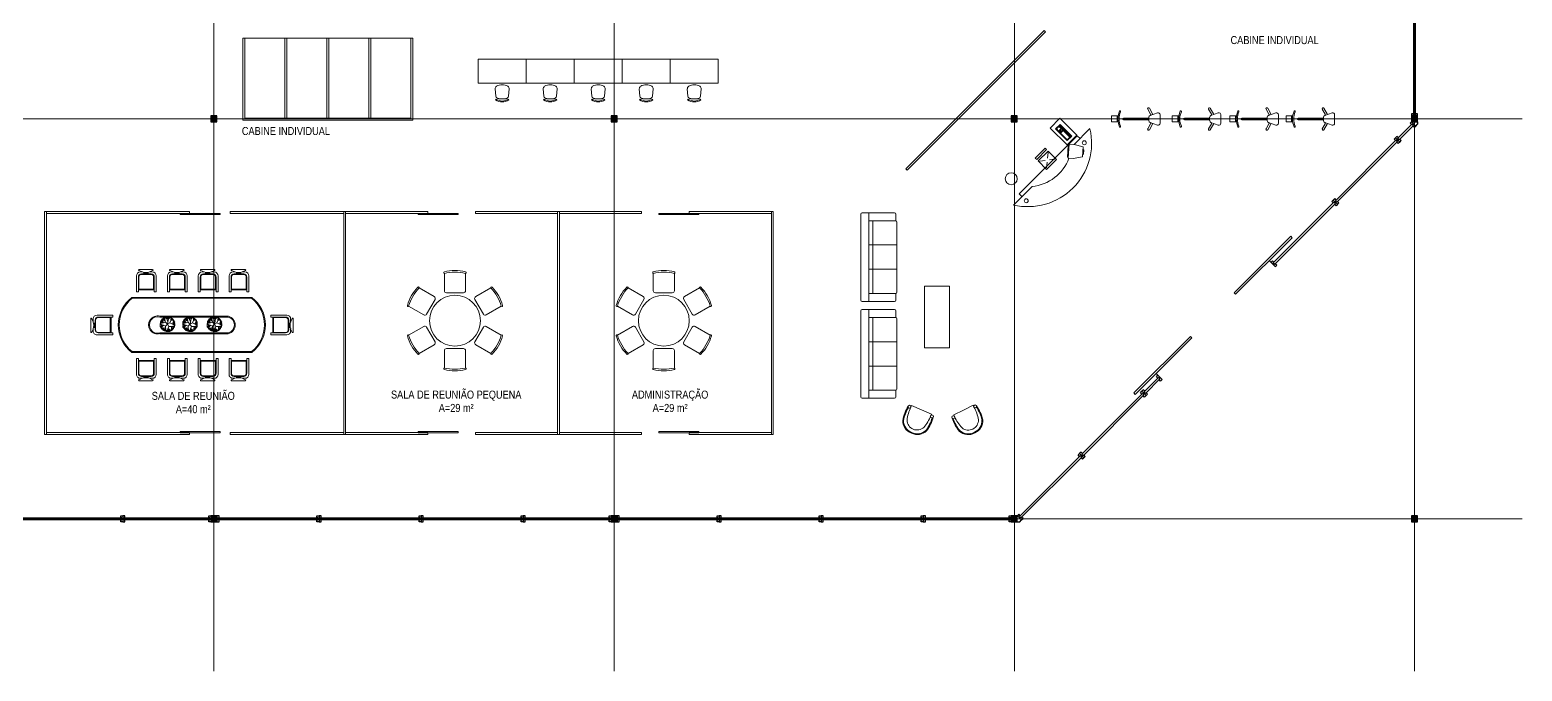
# Model space of a CAD drawing. Header units: metres. Extents: x -71 to 881, y -503 to 661.
# Drawn here: x -39.49 to -2.2, y 151.31 to 167.35 of the extents above; entities that cross this region are included whole.
import ezdxf

# ---------------------------------------------------------------- set-up
doc = ezdxf.new("R2010")
doc.units = ezdxf.units.M
for name, color, linetype, lineweight in [('02. Paredes', 6, 'Continuous', 30), ('03. Esquadria janelas', 2, 'Continuous', 15), ('05. Textos', 5, 'Continuous', 0), ('07. Mobiliário', 51, 'Continuous', 5), ('12. Eixos', 4, 'Continuous', 15), ('Parede', 6, 'Continuous', 30)]:
    doc.layers.add(name, color=color, linetype=linetype, lineweight=lineweight)
doc.styles.add('ESC 1.100', font='ARIALN.TTF', dxfattribs={"height": 0.2})

# ---------------------------------------------------------------- blocks, each defined once
blk = doc.blocks.new('pilar')
h = blk.add_hatch(color=6)
h.dxf.hatch_style = 1
h.paths.add_polyline_path([(581.948, 175.423), (582.098, 175.423), (582.098, 175.573), (581.948, 175.573)])
at = {"layer": 'Parede'}
blk.add_lwpolyline([(581.948, 175.423), (582.098, 175.423), (582.098, 175.573), (581.948, 175.573)], close=True, dxfattribs=at)
blk = doc.blocks.new('A$C4C123E81')
for p, q in [((1145, 4931), (1145, 4531)), ((1195, 4901), (1195, 4581)), ((1211, 4909), (1211, 4599)), ((1235, 5090), (1579, 5090)), ((1237, 5066), (1315, 5031)), ((1315, 5031), (1245, 5031)), ((1522, 4969), (1271, 4969)), ((1515, 4981), (1275, 4981)), ((1349, 5023), (1349, 4997)), ((1349, 4997), (1460, 4997)), ((1460, 4997), (1460, 5023)), ((1545, 5031), (1495, 5031)), ((1577, 5066), (1497, 5031)), ((1582, 4599), (1582, 4909)), ((1595, 4581), (1595, 4901)), ((1645, 4534), (1645, 4931)), ((1145, 4531), (1195, 4531)), ((1195, 4581), (1195, 4531)), ((1195, 4581), (1595, 4581)), ((1211, 4599), (1582, 4599)), ((1595, 4581), (1595, 4534)), ((1595, 4534), (1645, 4534)), ((1, 3889), (1, 3546)), ((24, 3887), (60, 3809)), ((60, 3809), (60, 3880)), ((67, 3776), (94, 3776)), ((94, 3776), (94, 3664)), ((110, 3610), (110, 3850)), ((121, 3602), (121, 3853)), ((160, 3980), (560, 3980)), ((181, 3913), (492, 3913)), ((190, 3930), (510, 3930)), ((492, 3913), (492, 3542)), ((510, 3930), (560, 3930)), ((510, 3930), (510, 3530)), ((560, 3980), (560, 3930)), ((700, 4057), (700, 1034)), ((724, 4049), (724, 1042)), ((2065, 4049), (2065, 1042)), ((2089, 4057), (2089, 1034)), ((2239, 3980), (2239, 3930)), ((2639, 3980), (2239, 3980)), ((2289, 3930), (2239, 3930)), ((2289, 3930), (2289, 3530)), ((2609, 3930), (2289, 3930)), ((2307, 3913), (2307, 3542)), ((2617, 3913), (2307, 3913)), ((2677, 3602), (2677, 3853)), ((2689, 3610), (2689, 3850)), ((2705, 3776), (2705, 3664)), ((2731, 3776), (2705, 3776)), ((2774, 3887), (2739, 3809)), ((2739, 3809), (2739, 3880)), ((2798, 3889), (2798, 3546)), ((24, 3548), (60, 3628)), ((60, 3580), (60, 3629)), ((94, 3664), (67, 3664)), ((557, 3480), (160, 3480)), ((492, 3542), (181, 3542)), ((510, 3530), (190, 3530)), ((510, 3530), (557, 3530)), ((557, 3530), (557, 3480)), ((1175, 1736), (1175, 3462)), ((1195, 1736), (1195, 3462)), ((1595, 1736), (1595, 3462)), ((1615, 1736), (1615, 3462)), ((2289, 3530), (2242, 3530)), ((2242, 3530), (2242, 3480)), ((2242, 3480), (2639, 3480)), ((2289, 3530), (2609, 3530)), ((2307, 3542), (2617, 3542)), ((2705, 3664), (2731, 3664)), ((2739, 3580), (2739, 3629)), ((2774, 3548), (2739, 3628)), ((1, 3114), (1, 2771)), ((24, 3113), (60, 3035)), ((60, 3035), (60, 3105)), ((110, 2835), (110, 3075)), ((121, 2828), (121, 3079)), ((160, 3205), (560, 3205)), ((181, 3139), (492, 3139)), ((190, 3155), (510, 3155)), ((492, 3139), (492, 2768)), ((510, 3155), (560, 3155)), ((510, 3155), (510, 2755)), ((560, 3205), (560, 3155)), ((1257, 3139), (1183, 3143)), ((1183, 3115), (1257, 3139)), ((1257, 3139), (1183, 3128)), ((1255, 3103), (1183, 3115)), ((1184, 3102), (1253, 3103)), ((1244, 3098), (1184, 3087)), ((1242, 3142), (1186, 3151)), ((1186, 3080), (1244, 3098)), ((1189, 3064), (1244, 3098)), ((1192, 3174), (1242, 3142)), ((1242, 3142), (1192, 3169)), ((1194, 3049), (1244, 3098)), ((1197, 3191), (1242, 3142)), ((1200, 3035), (1244, 3098)), ((1327, 3067), (1200, 3035)), ((1297, 3059), (1205, 3027)), ((1242, 3142), (1207, 3207)), ((1207, 3207), (1281, 3200)), ((1281, 3200), (1210, 3215)), ((1212, 3014), (1297, 3059)), ((1281, 3200), (1221, 3228)), ((1221, 3001), (1297, 3059)), ((1281, 3200), (1230, 3239)), ((1230, 2987), (1297, 3059)), ((1233, 3244), (1281, 3200)), ((1242, 3256), (1281, 3200)), ((1242, 3142), (1375, 3115)), ((1297, 3059), (1242, 2975)), ((1244, 3098), (1316, 3127)), ((1297, 3059), (1253, 2967)), ((1256, 3266), (1281, 3200)), ((1297, 3059), (1259, 2961)), ((1259, 2961), (1339, 3017)), ((1339, 3017), (1268, 2956)), ((1271, 3276), (1372, 3237)), ((1282, 3200), (1271, 3276)), ((1281, 3200), (1339, 3175)), ((1339, 3017), (1281, 2949)), ((1372, 3237), (1289, 3285)), ((1339, 3017), (1289, 2943)), ((1339, 3017), (1307, 2934)), ((1372, 3237), (1308, 3296)), ((1315, 2930), (1339, 3017)), ((1375, 3115), (1327, 3067)), ((1327, 3067), (1363, 2923)), ((1328, 2929), (1339, 3017)), ((1372, 3237), (1330, 3302)), ((1339, 3175), (1407, 3304)), ((1375, 3115), (1339, 3175)), ((1345, 2926), (1339, 3017)), ((1347, 3303), (1372, 3237)), ((1363, 2923), (1423, 3067)), ((1366, 3307), (1372, 3237)), ((1386, 3307), (1372, 3237)), ((1372, 3237), (1401, 3303)), ((1402, 3017), (1372, 2922)), ((1375, 3115), (1435, 3151)), ((1423, 3067), (1375, 3115)), ((1402, 3017), (1392, 2922)), ((1472, 2945), (1402, 3017)), ((1459, 2934), (1402, 3017)), ((1448, 2927), (1402, 3017)), ((1431, 2922), (1402, 3017)), ((1402, 3017), (1410, 2922)), ((1402, 3017), (1475, 2951)), ((1407, 3304), (1437, 3224)), ((1422, 3302), (1431, 3240)), ((1471, 3067), (1423, 3067)), ((1435, 3302), (1431, 3240)), ((1448, 3294), (1431, 3240)), ((1431, 3240), (1457, 3288)), ((1465, 3285), (1431, 3240)), ((1431, 3240), (1476, 3275)), ((1474, 3268), (1431, 3240)), ((1437, 3224), (1435, 3151)), ((1435, 3151), (1567, 3091)), ((1540, 3213), (1437, 3217)), ((1475, 2951), (1465, 3067)), ((1467, 3216), (1479, 3274)), ((1485, 3272), (1467, 3216)), ((1467, 3216), (1474, 3268)), ((1498, 3263), (1467, 3216)), ((1509, 3254), (1467, 3216)), ((1517, 3245), (1467, 3216)), ((1467, 3216), (1523, 3238)), ((1467, 3216), (1534, 3221)), ((1467, 3035), (1481, 2955)), ((1467, 3035), (1497, 2964)), ((1504, 2970), (1467, 3035)), ((1513, 2978), (1467, 3035)), ((1467, 3035), (1533, 3005)), ((1530, 2999), (1467, 3035)), ((1522, 2988), (1467, 3035)), ((1567, 3091), (1471, 3067)), ((1483, 3128), (1540, 3213)), ((1551, 3202), (1483, 3128)), ((1561, 3183), (1483, 3128)), ((1567, 3167), (1483, 3128)), ((1567, 3143), (1483, 3128)), ((1567, 3108), (1483, 3128)), ((1567, 3126), (1483, 3128)), ((1486, 3070), (1559, 3072)), ((1533, 3005), (1486, 3070)), ((1486, 3070), (1534, 3012)), ((1486, 3070), (1542, 3027)), ((1486, 3070), (1552, 3056)), ((1486, 3070), (1549, 3042)), ((2239, 3205), (2239, 3155)), ((2639, 3205), (2239, 3205)), ((2289, 3155), (2239, 3155)), ((2289, 3155), (2289, 2755)), ((2609, 3155), (2289, 3155)), ((2307, 3139), (2307, 2768)), ((2617, 3139), (2307, 3139)), ((2677, 2828), (2677, 3079)), ((2689, 2835), (2689, 3075)), ((2774, 3113), (2739, 3035)), ((2739, 3035), (2739, 3105)), ((2798, 3114), (2798, 2771)), ((24, 2773), (60, 2853)), ((60, 2805), (60, 2855)), ((67, 3001), (94, 3001)), ((94, 2890), (67, 2890)), ((94, 3001), (94, 2890)), ((557, 2705), (160, 2705)), ((492, 2768), (181, 2768)), ((510, 2755), (190, 2755)), ((510, 2755), (557, 2755)), ((557, 2755), (557, 2705)), ((1242, 2639), (1281, 2583)), ((1256, 2649), (1281, 2583)), ((1271, 2659), (1372, 2619)), ((1282, 2582), (1271, 2659)), ((1372, 2619), (1289, 2668)), ((1372, 2619), (1308, 2678)), ((1372, 2619), (1330, 2684)), ((1339, 2557), (1407, 2686)), ((1347, 2685), (1372, 2619)), ((1366, 2689), (1372, 2619)), ((1386, 2689), (1372, 2619)), ((1372, 2619), (1401, 2686)), ((1407, 2686), (1437, 2606)), ((1422, 2684), (1431, 2623)), ((1435, 2684), (1431, 2623)), ((1448, 2677), (1431, 2623)), ((1431, 2623), (1457, 2671)), ((1465, 2668), (1431, 2623)), ((1431, 2623), (1476, 2658)), ((1474, 2651), (1431, 2623)), ((1467, 2598), (1479, 2657)), ((1485, 2655), (1467, 2598)), ((1467, 2598), (1474, 2651)), ((1498, 2646), (1467, 2598)), ((1509, 2636), (1467, 2598)), ((2289, 2755), (2242, 2755)), ((2242, 2755), (2242, 2705)), ((2242, 2705), (2639, 2705)), ((2289, 2755), (2609, 2755)), ((2307, 2768), (2617, 2768)), ((2705, 3001), (2705, 2890)), ((2731, 3001), (2705, 3001)), ((2705, 2890), (2731, 2890)), ((2739, 2805), (2739, 2855)), ((2774, 2773), (2739, 2853)), ((1, 2338), (1, 1995)), ((24, 2336), (60, 2258)), ((60, 2258), (60, 2329)), ((110, 2059), (110, 2299)), ((121, 2051), (121, 2302)), ((160, 2429), (560, 2429)), ((181, 2362), (492, 2362)), ((190, 2379), (510, 2379)), ((492, 2362), (492, 1991)), ((510, 2379), (560, 2379)), ((510, 2379), (510, 1979)), ((560, 2429), (560, 2379)), ((1257, 2521), (1183, 2525)), ((1183, 2498), (1257, 2521)), ((1257, 2521), (1183, 2511)), ((1255, 2486), (1183, 2498)), ((1184, 2485), (1253, 2486)), ((1244, 2480), (1184, 2469)), ((1242, 2524), (1186, 2534)), ((1186, 2463), (1244, 2480)), ((1189, 2447), (1244, 2480)), ((1192, 2557), (1242, 2524)), ((1242, 2524), (1192, 2551)), ((1194, 2432), (1244, 2480)), ((1197, 2573), (1242, 2524)), ((1200, 2417), (1244, 2480)), ((1327, 2449), (1200, 2417)), ((1297, 2442), (1205, 2410)), ((1242, 2524), (1207, 2590)), ((1207, 2590), (1281, 2583)), ((1281, 2583), (1210, 2598)), ((1212, 2397), (1297, 2442)), ((1281, 2583), (1221, 2611)), ((1221, 2383), (1297, 2442)), ((1281, 2583), (1230, 2621)), ((1230, 2370), (1297, 2442)), ((1233, 2627), (1281, 2583)), ((1242, 2524), (1375, 2498)), ((1297, 2442), (1242, 2358)), ((1244, 2480), (1316, 2509)), ((1297, 2442), (1253, 2349)), ((1297, 2442), (1259, 2344)), ((1259, 2344), (1339, 2399)), ((1339, 2399), (1268, 2338)), ((1281, 2583), (1339, 2557)), ((1339, 2399), (1281, 2332)), ((1339, 2399), (1289, 2326)), ((1339, 2399), (1307, 2317)), ((1315, 2313), (1339, 2399)), ((1375, 2497), (1327, 2449)), ((1327, 2449), (1363, 2306)), ((1328, 2311), (1339, 2399)), ((1375, 2497), (1339, 2557)), ((1345, 2308), (1339, 2399)), ((1363, 2306), (1423, 2449)), ((1402, 2399), (1372, 2305)), ((1375, 2497), (1435, 2533)), ((1423, 2449), (1375, 2497)), ((1402, 2399), (1392, 2305)), ((1472, 2328), (1402, 2399)), ((1459, 2317), (1402, 2399)), ((1448, 2310), (1402, 2399)), ((1431, 2305), (1402, 2399)), ((1402, 2399), (1410, 2305)), ((1402, 2399), (1475, 2333)), ((1471, 2449), (1423, 2449)), ((1437, 2606), (1435, 2533)), ((1435, 2533), (1567, 2473)), ((1540, 2596), (1437, 2599)), ((1475, 2333), (1465, 2449)), ((1517, 2628), (1467, 2598)), ((1467, 2598), (1523, 2621)), ((1467, 2598), (1534, 2603)), ((1467, 2417), (1481, 2337)), ((1467, 2417), (1497, 2347)), ((1504, 2352), (1467, 2417)), ((1513, 2360), (1467, 2417)), ((1467, 2417), (1533, 2388)), ((1530, 2382), (1467, 2417)), ((1522, 2371), (1467, 2417)), ((1567, 2473), (1471, 2449)), ((1483, 2511), (1540, 2596)), ((1551, 2584), (1483, 2511)), ((1561, 2565), (1483, 2511)), ((1567, 2550), (1483, 2511)), ((1567, 2526), (1483, 2511)), ((1567, 2490), (1483, 2511)), ((1567, 2509), (1483, 2511)), ((1486, 2453), (1559, 2455)), ((1533, 2388), (1486, 2453)), ((1486, 2453), (1534, 2395)), ((1486, 2453), (1542, 2410)), ((1486, 2453), (1552, 2438)), ((1486, 2453), (1549, 2425)), ((2239, 2429), (2239, 2379)), ((2639, 2429), (2239, 2429)), ((2289, 2379), (2239, 2379)), ((2289, 2379), (2289, 1979)), ((2609, 2379), (2289, 2379)), ((2307, 2362), (2307, 1991)), ((2617, 2362), (2307, 2362)), ((2677, 2051), (2677, 2302)), ((2689, 2059), (2689, 2299)), ((2774, 2336), (2739, 2258)), ((2739, 2258), (2739, 2329)), ((2798, 2338), (2798, 1995)), ((24, 1997), (60, 2077)), ((60, 2029), (60, 2078)), ((67, 2225), (94, 2225)), ((94, 2113), (67, 2113)), ((94, 2225), (94, 2113)), ((557, 1929), (160, 1929)), ((492, 1991), (181, 1991)), ((510, 1979), (190, 1979)), ((510, 1979), (557, 1979)), ((557, 1979), (557, 1929)), ((1257, 1956), (1183, 1960)), ((1183, 1933), (1257, 1956)), ((1257, 1956), (1183, 1946)), ((1255, 1921), (1183, 1933)), ((1184, 1920), (1253, 1921)), ((1244, 1915), (1184, 1904)), ((1242, 1959), (1186, 1969)), ((1186, 1898), (1244, 1915)), ((1189, 1882), (1244, 1915)), ((1192, 1992), (1242, 1959)), ((1242, 1959), (1192, 1986)), ((1194, 1867), (1244, 1915)), ((1197, 2008), (1242, 1959)), ((1200, 1852), (1244, 1915)), ((1327, 1884), (1200, 1852)), ((1242, 1959), (1207, 2025)), ((1207, 2025), (1281, 2018)), ((1281, 2018), (1210, 2033)), ((1281, 2018), (1221, 2046)), ((1281, 2018), (1230, 2056)), ((1233, 2062), (1281, 2018)), ((1242, 2074), (1281, 2018)), ((1242, 1959), (1375, 1932)), ((1244, 1915), (1316, 1944)), ((1256, 2084), (1281, 2018)), ((1271, 2094), (1372, 2054)), ((1282, 2017), (1271, 2094)), ((1281, 2018), (1339, 1992)), ((1372, 2054), (1289, 2103)), ((1372, 2054), (1308, 2113)), ((1375, 1932), (1327, 1884)), ((1327, 1884), (1363, 1740)), ((1372, 2054), (1330, 2119)), ((1339, 1992), (1407, 2121)), ((1375, 1932), (1339, 1992)), ((1347, 2120), (1372, 2054)), ((1363, 1740), (1423, 1884)), ((1366, 2124), (1372, 2054)), ((1386, 2124), (1372, 2054)), ((1372, 2054), (1401, 2121)), ((1375, 1932), (1435, 1968)), ((1423, 1884), (1375, 1932)), ((1407, 2121), (1437, 2041)), ((1422, 2119), (1431, 2058)), ((1471, 1884), (1423, 1884)), ((1435, 2119), (1431, 2058)), ((1448, 2112), (1431, 2058)), ((1431, 2058), (1457, 2106)), ((1465, 2103), (1431, 2058)), ((1431, 2058), (1476, 2093)), ((1474, 2086), (1431, 2058)), ((1437, 2041), (1435, 1968)), ((1435, 1968), (1567, 1908)), ((1540, 2031), (1437, 2034)), ((1475, 1768), (1465, 1884)), ((1467, 2033), (1479, 2092)), ((1485, 2089), (1467, 2033)), ((1467, 2033), (1474, 2086)), ((1498, 2081), (1467, 2033)), ((1509, 2071), (1467, 2033)), ((1517, 2063), (1467, 2033)), ((1467, 2033), (1523, 2056)), ((1467, 2033), (1534, 2038)), ((1567, 1908), (1471, 1884)), ((1483, 1946), (1540, 2031)), ((1551, 2019), (1483, 1946)), ((1561, 2000), (1483, 1946)), ((1567, 1985), (1483, 1946)), ((1567, 1961), (1483, 1946)), ((1567, 1925), (1483, 1946)), ((1567, 1944), (1483, 1946)), ((1486, 1888), (1559, 1890)), ((1533, 1823), (1486, 1888)), ((1486, 1888), (1534, 1830)), ((1486, 1888), (1542, 1845)), ((1486, 1888), (1552, 1873)), ((1486, 1888), (1549, 1860)), ((2289, 1979), (2242, 1979)), ((2242, 1979), (2242, 1929)), ((2242, 1929), (2639, 1929)), ((2289, 1979), (2609, 1979)), ((2307, 1991), (2617, 1991)), ((2705, 2225), (2705, 2113)), ((2731, 2225), (2705, 2225)), ((2705, 2113), (2731, 2113)), ((2739, 2029), (2739, 2078)), ((2774, 1997), (2739, 2077)), ((1, 1558), (1, 1215)), ((24, 1556), (60, 1478)), ((60, 1478), (60, 1549)), ((110, 1279), (110, 1519)), ((121, 1272), (121, 1522)), ((160, 1649), (560, 1649)), ((181, 1582), (492, 1582)), ((190, 1599), (510, 1599)), ((492, 1582), (492, 1212)), ((510, 1599), (560, 1599)), ((510, 1599), (510, 1199)), ((560, 1649), (560, 1599)), ((1297, 1877), (1205, 1845)), ((1212, 1832), (1297, 1877)), ((1221, 1818), (1297, 1877)), ((1230, 1805), (1297, 1877)), ((1297, 1877), (1242, 1793)), ((1297, 1877), (1253, 1784)), ((1297, 1877), (1259, 1779)), ((1259, 1779), (1339, 1834)), ((1339, 1834), (1268, 1773)), ((1339, 1834), (1281, 1767)), ((1339, 1834), (1289, 1761)), ((1339, 1834), (1307, 1752)), ((1315, 1748), (1339, 1834)), ((1328, 1746), (1339, 1834)), ((1345, 1743), (1339, 1834)), ((1402, 1834), (1372, 1740)), ((1402, 1834), (1392, 1740)), ((1472, 1763), (1402, 1834)), ((1459, 1752), (1402, 1834)), ((1448, 1745), (1402, 1834)), ((1431, 1740), (1402, 1834)), ((1402, 1834), (1410, 1740)), ((1402, 1834), (1475, 1768)), ((1467, 1852), (1481, 1772)), ((1467, 1852), (1497, 1782)), ((1504, 1787), (1467, 1852)), ((1513, 1795), (1467, 1852)), ((1467, 1852), (1533, 1823)), ((1530, 1817), (1467, 1852)), ((1522, 1806), (1467, 1852)), ((2239, 1649), (2239, 1599)), ((2639, 1649), (2239, 1649)), ((2289, 1599), (2239, 1599)), ((2289, 1599), (2289, 1199)), ((2609, 1599), (2289, 1599)), ((2307, 1582), (2307, 1212)), ((2617, 1582), (2307, 1582)), ((2677, 1272), (2677, 1522)), ((2689, 1279), (2689, 1519)), ((2774, 1556), (2739, 1478)), ((2739, 1478), (2739, 1549)), ((2798, 1558), (2798, 1215)), ((24, 1217), (60, 1297)), ((60, 1249), (60, 1299)), ((67, 1445), (94, 1445)), ((94, 1334), (67, 1334)), ((94, 1445), (94, 1334)), ((557, 1149), (160, 1149)), ((492, 1212), (181, 1212)), ((510, 1199), (190, 1199)), ((510, 1199), (557, 1199)), ((557, 1199), (557, 1149)), ((2289, 1199), (2242, 1199)), ((2242, 1199), (2242, 1149)), ((2242, 1149), (2639, 1149)), ((2289, 1199), (2609, 1199)), ((2307, 1212), (2617, 1212)), ((2705, 1445), (2705, 1334)), ((2731, 1445), (2705, 1445)), ((2705, 1334), (2731, 1334)), ((2739, 1249), (2739, 1299)), ((2774, 1217), (2739, 1297)), ((1145, 560), (1195, 560)), ((1145, 160), (1145, 560)), ((1195, 510), (1195, 560)), ((1195, 510), (1595, 510)), ((1195, 190), (1195, 510)), ((1211, 492), (1582, 492)), ((1211, 181), (1211, 492)), ((1582, 492), (1582, 181)), ((1595, 510), (1595, 557)), ((1595, 557), (1645, 557)), ((1595, 510), (1595, 190)), ((1645, 557), (1645, 160)), ((1235, 1), (1579, 1)), ((1237, 24), (1315, 60)), ((1315, 60), (1245, 60)), ((1522, 121), (1271, 121)), ((1515, 110), (1275, 110)), ((1349, 94), (1460, 94)), ((1349, 67), (1349, 94)), ((1460, 94), (1460, 67)), ((1545, 60), (1495, 60)), ((1577, 24), (1497, 60))]:
    blk.add_line(p, q)
for centre, radius, start, end in [((1245, 4931), 100, 90, 180), ((1275, 4901), 80, 90, 180), ((1271, 4909), 60, 90, 180), ((1237, 5078), 12.2, 98.7908, 276.7415), ((1406, 5315), 298, 252.2977, 287.7023), ((1515, 4901), 80, 0, 90), ((1522, 4909), 60, 0, 90), ((1545, 4931), 100, 0, 90), ((1577, 5078), 12.2, 263.2585, 81.2092), ((1395, 3518), 879, 37.8031, 142.1969), ((1395, 3518), 855, 38.3502, 141.6498), ((12, 3888), 12.2, 353.2585, 171.2092), ((160, 3880), 100, 90, 180), ((-224, 3719), 298, 342.2977, 17.7023), ((190, 3850), 80, 90, 180), ((181, 3853), 60, 90, 180), ((2609, 3850), 80, 0, 90), ((2617, 3853), 60, 0, 90), ((2639, 3880), 100, 0, 90), ((3023, 3719), 298, 162.2977, 197.7023), ((2786, 3888), 12.2, 8.7908, 186.7415), ((12, 3547), 12.2, 188.7908, 6.7415), ((160, 3580), 100, 180, 270), ((190, 3610), 80, 180, 270), ((181, 3602), 60, 180, 270), ((1395, 3408), 227, 14.9901, 165.0099), ((1395, 3408), 207, 14.9901, 165.0099), ((2609, 3610), 80, 270, 0), ((2617, 3602), 60, 270, 0), ((2639, 3580), 100, 270, 0), ((2786, 3547), 12.2, 173.2585, 351.2092), ((12, 3113), 12.2, 353.2585, 171.2092), ((160, 3105), 100, 90, 180), ((-224, 2944), 298, 342.2977, 17.7023), ((190, 3075), 80, 90, 180), ((181, 3079), 60, 90, 180), ((2609, 3075), 80, 0, 90), ((2617, 3079), 60, 0, 90), ((2639, 3105), 100, 0, 90), ((3023, 2944), 298, 162.2977, 197.7023), ((2786, 3113), 12.2, 8.7908, 186.7415), ((12, 2773), 12.2, 188.7908, 6.7415), ((160, 2805), 100, 180, 270), ((190, 2835), 80, 180, 270), ((181, 2828), 60, 180, 270), ((2609, 2835), 80, 270, 0), ((2617, 2828), 60, 270, 0), ((2639, 2805), 100, 270, 0), ((2786, 2773), 12.2, 173.2585, 351.2092), ((12, 2336), 12.2, 353.2585, 171.2092), ((160, 2329), 100, 90, 180), ((-224, 2167), 298, 342.2977, 17.7023), ((190, 2299), 80, 90, 180), ((181, 2302), 60, 90, 180), ((2609, 2299), 80, 0, 90), ((2617, 2302), 60, 0, 90), ((2639, 2329), 100, 0, 90), ((3023, 2167), 298, 162.2977, 197.7023), ((2786, 2336), 12.2, 8.7908, 186.7415), ((12, 1996), 12.2, 188.7908, 6.7415), ((160, 2029), 100, 180, 270), ((190, 2059), 80, 180, 270), ((181, 2051), 60, 180, 270), ((2609, 2059), 80, 270, 0), ((2617, 2051), 60, 270, 0), ((2639, 2029), 100, 270, 0), ((2786, 1996), 12.2, 173.2585, 351.2092), ((12, 1557), 12.2, 353.2585, 171.2092), ((160, 1549), 100, 90, 180), ((190, 1519), 80, 90, 180), ((181, 1522), 60, 90, 180), ((1395, 1682), 227, 165.0099, 14.9901), ((1395, 1682), 207, 165.0099, 14.9901), ((2609, 1519), 80, 0, 90), ((2617, 1522), 60, 0, 90), ((2639, 1549), 100, 0, 90), ((2786, 1557), 12.2, 8.7908, 186.7415), ((12, 1217), 12.2, 188.7908, 6.7415), ((-224, 1388), 298, 342.2977, 17.7023), ((160, 1249), 100, 180, 270), ((190, 1279), 80, 180, 270), ((181, 1272), 60, 180, 270), ((2609, 1279), 80, 270, 0), ((2617, 1272), 60, 270, 0), ((2639, 1249), 100, 270, 0), ((3023, 1388), 298, 162.2977, 197.7023), ((2786, 1217), 12.2, 173.2585, 351.2092), ((1395, 1573), 879, 217.8031, 322.1969), ((1395, 1573), 855, 218.3502, 321.6498), ((1245, 160), 100, 180, 270), ((1275, 190), 80, 180, 270), ((1271, 181), 60, 180, 270), ((1237, 12), 12.2, 83.2585, 261.2092), ((1406, -224), 298, 72.2977, 107.7023), ((1515, 190), 80, 270, 0), ((1522, 181), 60, 270, 0), ((1545, 160), 100, 270, 0), ((1577, 12), 12.2, 278.7908, 96.7415)]:
    blk.add_arc(centre, radius, start, end)
blk = doc.blocks.new('DCHARRND')
at = {"linetype": 'Continuous'}
for p, q in [((-10, -2.63815), (-10, -18.99995)), ((10, -18.99995), (10, -2.63815)), ((-8, -20.99995), (8, -20.99995))]:
    blk.add_line(p, q, dxfattribs=at)
for centre, radius, start, end in [((0, -41.272), 41.272, 75.97797, 104.022), ((-9.7697, -1.94695), 0.75323, 107.8005, 188.662), ((-9.8649, -2.00005), 0.65223, 185.3119, 258.05), ((0, -42.68032), 41.272, 75.97797, 104.022), ((9.7697, -1.94695), 0.75323, 351.338, 72.19953), ((9.865, -2.00005), 0.65223, 281.95, 354.6881), ((-8, -18.99995), 2, 180, 270), ((8, -18.99995), 2, 270, 0)]:
    blk.add_arc(centre, radius, start, end, dxfattribs=at)
blk = doc.blocks.new('TBL48D')
at = {"linetype": 'Continuous'}
blk.add_circle((0, 0), 24, dxfattribs=at)
blk = doc.blocks.new('A$C63C33222')
at = {"linetype": 'Continuous'}
for p, q in [((1.07, 1.2), (0.47, 1.2)), ((0.47, 1.2), (0.47, 0)), ((1.07, 0), (1.07, 1.2)), ((0.47, 0), (1.07, 0))]:
    blk.add_line(p, q, dxfattribs=at)
for p, q in [((0.052, 0.767), (0.071, 0.753)), ((0.327, 0.774), (0.147, 0.758)), ((0.071, 0.447), (0.052, 0.433)), ((0.083, 0.687), (0.083, 0.513)), ((0.147, 0.442), (0.327, 0.426))]:
    blk.add_line(p, q)
for centre, radius, start, end in [((0.295, 0.6), 0.295, 145.6197, 214.3803), ((0.295, 0.6), 0.272, 145.6197, 214.3803), ((0.154, 0.687), 0.0708, 94.9697, 180), ((0.333, 0.703), 0.0708, 31.593, 94.9697), ((0.154, 0.513), 0.0708, 180, 265.0303), ((0.333, 0.497), 0.0708, 265.0303, 328.407), ((0.165, 0.6), 0.267, 328.407, 31.593)]:
    blk.add_arc(centre, radius, start, end)

msp = doc.modelspace()

# ---------------------------------------------------------------- linework, layer by layer
at = {"layer": '02. Paredes'}
for p, q in [((-4.854, 164.94), (-4.81, 164.984)), ((-4.81, 165.046), (-4.81, 164.984)), ((-8.515, 161.579), (-8.365, 161.429)), ((-11.343, 158.751), (-11.193, 158.601)), ((-14.81, 155.046), (-14.748, 155.046)), ((-14.748, 155.046), (-14.704, 155.09))]:
    msp.add_line(p, q, dxfattribs=at)
for points in [[(-4.91, 165.221), (-4.91, 165.247), (-4.96, 165.247), (-4.96, 165.196), (-4.81, 165.196), (-4.81, 165.247), (-4.86, 165.247), (-4.86, 165.221), (-4.91, 165.221)], [(-4.943, 164.993), (-4.961, 164.975), (-4.996, 165.01), (-4.96, 165.046), (-4.854, 164.94), (-4.89, 164.904), (-4.926, 164.939), (-4.907, 164.958), (-4.943, 164.993)], [(-5.343, 164.593), (-5.361, 164.575), (-5.396, 164.61), (-5.36, 164.646), (-5.254, 164.54), (-5.29, 164.504), (-5.326, 164.539), (-5.307, 164.558), (-5.343, 164.593)], [(-5.307, 164.628), (-5.289, 164.647), (-5.324, 164.682), (-5.36, 164.646), (-5.254, 164.54), (-5.218, 164.576), (-5.254, 164.611), (-5.272, 164.593), (-5.307, 164.628)], [(-6.898, 163.038), (-6.916, 163.019), (-6.952, 163.055), (-6.916, 163.091), (-6.81, 162.985), (-6.846, 162.948), (-6.881, 162.984), (-6.863, 163.002), (-6.898, 163.038)], [(-6.863, 163.073), (-6.844, 163.091), (-6.88, 163.127), (-6.916, 163.091), (-6.81, 162.985), (-6.774, 163.021), (-6.809, 163.056), (-6.827, 163.038), (-6.863, 163.073)], [(-8.418, 161.518), (-8.4, 161.536), (-8.435, 161.571), (-8.471, 161.535), (-8.365, 161.429), (-8.329, 161.465), (-8.364, 161.5), (-8.383, 161.482), (-8.418, 161.518)], [(-11.282, 158.654), (-11.3, 158.635), (-11.336, 158.671), (-11.3, 158.707), (-11.193, 158.601), (-11.229, 158.565), (-11.265, 158.6), (-11.247, 158.618), (-11.282, 158.654)], [(-11.682, 158.254), (-11.7, 158.235), (-11.736, 158.271), (-11.699, 158.307), (-11.593, 158.201), (-11.629, 158.165), (-11.665, 158.2), (-11.646, 158.218), (-11.682, 158.254)], [(-11.646, 158.289), (-11.628, 158.307), (-11.663, 158.343), (-11.699, 158.307), (-11.593, 158.201), (-11.557, 158.237), (-11.593, 158.272), (-11.611, 158.254), (-11.646, 158.289)], [(-13.237, 156.698), (-13.256, 156.68), (-13.291, 156.715), (-13.255, 156.751), (-13.149, 156.645), (-13.185, 156.609), (-13.22, 156.645), (-13.202, 156.663), (-13.237, 156.698)], [(-13.202, 156.734), (-13.184, 156.752), (-13.219, 156.787), (-13.255, 156.751), (-13.149, 156.645), (-13.113, 156.681), (-13.148, 156.717), (-13.166, 156.698), (-13.202, 156.734)], [(-37.185, 155.146), (-37.211, 155.146), (-37.211, 155.196), (-37.16, 155.196), (-37.16, 155.046), (-37.211, 155.046), (-37.211, 155.096), (-37.185, 155.096), (-37.185, 155.146)], [(-37.135, 155.146), (-37.109, 155.146), (-37.109, 155.196), (-37.16, 155.196), (-37.16, 155.046), (-37.109, 155.046), (-37.109, 155.096), (-37.135, 155.096), (-37.135, 155.146)], [(-34.985, 155.146), (-35.011, 155.146), (-35.011, 155.196), (-34.96, 155.196), (-34.96, 155.046), (-35.011, 155.046), (-35.011, 155.096), (-34.985, 155.096), (-34.985, 155.146)], [(-34.785, 155.146), (-34.759, 155.146), (-34.759, 155.196), (-34.81, 155.196), (-34.81, 155.046), (-34.759, 155.046), (-34.759, 155.096), (-34.785, 155.096), (-34.785, 155.146)], [(-32.285, 155.146), (-32.311, 155.146), (-32.311, 155.196), (-32.26, 155.196), (-32.26, 155.046), (-32.311, 155.046), (-32.311, 155.096), (-32.285, 155.096), (-32.285, 155.146)], [(-32.235, 155.146), (-32.209, 155.146), (-32.209, 155.196), (-32.26, 155.196), (-32.26, 155.046), (-32.209, 155.046), (-32.209, 155.096), (-32.235, 155.096), (-32.235, 155.146)], [(-29.735, 155.146), (-29.761, 155.146), (-29.761, 155.196), (-29.71, 155.196), (-29.71, 155.046), (-29.761, 155.046), (-29.761, 155.096), (-29.735, 155.096), (-29.735, 155.146)], [(-29.685, 155.146), (-29.659, 155.146), (-29.659, 155.196), (-29.71, 155.196), (-29.71, 155.046), (-29.659, 155.046), (-29.659, 155.096), (-29.685, 155.096), (-29.685, 155.146)], [(-27.185, 155.146), (-27.211, 155.146), (-27.211, 155.196), (-27.16, 155.196), (-27.16, 155.046), (-27.211, 155.046), (-27.211, 155.096), (-27.185, 155.096), (-27.185, 155.146)], [(-27.135, 155.146), (-27.109, 155.146), (-27.109, 155.196), (-27.16, 155.196), (-27.16, 155.046), (-27.109, 155.046), (-27.109, 155.096), (-27.135, 155.096), (-27.135, 155.146)], [(-24.985, 155.146), (-25.011, 155.146), (-25.011, 155.196), (-24.96, 155.196), (-24.96, 155.046), (-25.011, 155.046), (-25.011, 155.096), (-24.985, 155.096), (-24.985, 155.146)], [(-24.785, 155.146), (-24.759, 155.146), (-24.759, 155.196), (-24.81, 155.196), (-24.81, 155.046), (-24.759, 155.046), (-24.759, 155.096), (-24.785, 155.096), (-24.785, 155.146)], [(-22.285, 155.146), (-22.311, 155.146), (-22.311, 155.196), (-22.26, 155.196), (-22.26, 155.046), (-22.311, 155.046), (-22.311, 155.096), (-22.285, 155.096), (-22.285, 155.146)], [(-22.235, 155.146), (-22.209, 155.146), (-22.209, 155.196), (-22.26, 155.196), (-22.26, 155.046), (-22.209, 155.046), (-22.209, 155.096), (-22.235, 155.096), (-22.235, 155.146)], [(-19.735, 155.146), (-19.761, 155.146), (-19.761, 155.196), (-19.71, 155.196), (-19.71, 155.046), (-19.761, 155.046), (-19.761, 155.096), (-19.735, 155.096), (-19.735, 155.146)], [(-19.685, 155.146), (-19.659, 155.146), (-19.659, 155.196), (-19.71, 155.196), (-19.71, 155.046), (-19.659, 155.046), (-19.659, 155.096), (-19.685, 155.096), (-19.685, 155.146)], [(-17.185, 155.146), (-17.211, 155.146), (-17.211, 155.196), (-17.16, 155.196), (-17.16, 155.046), (-17.211, 155.046), (-17.211, 155.096), (-17.185, 155.096), (-17.185, 155.146)], [(-17.135, 155.146), (-17.109, 155.146), (-17.109, 155.196), (-17.16, 155.196), (-17.16, 155.046), (-17.109, 155.046), (-17.109, 155.096), (-17.135, 155.096), (-17.135, 155.146)], [(-14.985, 155.146), (-15.011, 155.146), (-15.011, 155.196), (-14.96, 155.196), (-14.96, 155.046), (-15.011, 155.046), (-15.011, 155.096), (-14.985, 155.096), (-14.985, 155.146)], [(-14.757, 155.178), (-14.739, 155.197), (-14.774, 155.232), (-14.81, 155.196), (-14.704, 155.09), (-14.668, 155.126), (-14.704, 155.161), (-14.722, 155.143), (-14.757, 155.178)]]:
    msp.add_lwpolyline(points, dxfattribs=at)
at = {"layer": '03. Esquadria janelas'}
for points in [[(-4.91, 165.221), (-4.91, 167.721), (-4.86, 167.721), (-4.86, 165.221)], [(-5.307, 164.628), (-4.943, 164.993), (-4.907, 164.958), (-5.272, 164.593)], [(-6.863, 163.073), (-5.343, 164.593), (-5.307, 164.558), (-6.827, 163.038)], [(-8.418, 161.518), (-6.898, 163.038), (-6.863, 163.002), (-8.383, 161.482)], [(-11.646, 158.289), (-11.282, 158.654), (-11.247, 158.618), (-11.611, 158.254)], [(-13.202, 156.734), (-11.682, 158.254), (-11.646, 158.218), (-13.166, 156.698)], [(-14.757, 155.178), (-13.237, 156.698), (-13.202, 156.663), (-14.722, 155.143)], [(-39.685, 155.146), (-37.185, 155.146), (-37.185, 155.096), (-39.685, 155.096)], [(-37.135, 155.146), (-34.985, 155.146), (-34.985, 155.096), (-37.135, 155.096)], [(-34.785, 155.146), (-32.285, 155.146), (-32.285, 155.096), (-34.785, 155.096)], [(-32.235, 155.146), (-29.735, 155.146), (-29.735, 155.096), (-32.235, 155.096)], [(-29.685, 155.146), (-27.185, 155.146), (-27.185, 155.096), (-29.685, 155.096)], [(-27.135, 155.146), (-24.985, 155.146), (-24.985, 155.096), (-27.135, 155.096)], [(-24.785, 155.146), (-22.285, 155.146), (-22.285, 155.096), (-24.785, 155.096)], [(-22.235, 155.146), (-19.735, 155.146), (-19.735, 155.096), (-22.235, 155.096)], [(-19.685, 155.146), (-17.185, 155.146), (-17.185, 155.096), (-19.685, 155.096)], [(-17.135, 155.146), (-14.985, 155.146), (-14.985, 155.096), (-17.135, 155.096)]]:
    msp.add_lwpolyline(points, close=True, dxfattribs=at)
at = {"layer": '07. Mobiliário'}
for p, q in [((-34.116, 167.141), (-34.166, 167.141)), ((-33.116, 165.141), (-33.116, 167.141)), ((-33.066, 165.141), (-33.066, 167.141)), ((-32.066, 165.141), (-32.066, 167.141)), ((-32.016, 165.141), (-32.016, 167.141)), ((-31.016, 165.141), (-31.016, 167.141)), ((-30.966, 165.141), (-30.966, 167.141)), ((-29.966, 165.141), (-29.966, 167.141)), ((-29.916, 165.091), (-29.916, 167.141)), ((-17.596, 163.871), (-14.138, 167.329)), ((-17.561, 163.836), (-14.103, 167.294)), ((-14.138, 167.329), (-14.103, 167.294)), ((-11.553, 165.365), (-11.481, 165.24)), ((-11.422, 165.231), (-11.511, 165.387)), ((-11.492, 165.207), (-11.308, 165.271)), ((-11.245, 165.227), (-11.245, 165.009)), ((-10.034, 165.365), (-9.962, 165.24)), ((-9.903, 165.231), (-9.992, 165.387)), ((-9.973, 165.207), (-9.789, 165.271)), ((-9.726, 165.227), (-9.726, 165.009)), ((-8.596, 165.365), (-8.523, 165.24)), ((-8.464, 165.231), (-8.554, 165.387)), ((-8.535, 165.207), (-8.35, 165.271)), ((-8.288, 165.227), (-8.288, 165.009)), ((-7.19, 165.365), (-7.118, 165.24)), ((-7.059, 165.231), (-7.148, 165.387)), ((-7.129, 165.207), (-6.945, 165.271)), ((-6.882, 165.227), (-6.882, 165.009)), ((-13.856, 164.869), (-13.744, 164.98)), ((-13.563, 164.576), (-13.856, 164.869)), ((-13.835, 164.869), (-13.771, 164.932)), ((-13.782, 164.816), (-13.835, 164.869)), ((-13.782, 164.816), (-13.718, 164.879)), ((-13.775, 164.809), (-13.753, 164.83)), ((-13.718, 164.879), (-13.771, 164.932)), ((-13.743, 164.961), (-13.757, 164.947)), ((-13.658, 164.848), (-13.757, 164.947)), ((-13.714, 164.791), (-13.753, 164.83)), ((-13.452, 164.688), (-13.744, 164.98)), ((-13.644, 164.862), (-13.743, 164.961)), ((-13.739, 164.844), (-13.711, 164.872)), ((-13.7, 164.805), (-13.739, 164.844)), ((-13.729, 164.763), (-13.665, 164.826)), ((-13.672, 164.833), (-13.711, 164.872)), ((-13.7, 164.805), (-13.672, 164.833)), ((-13.5, 164.661), (-13.665, 164.826)), ((-13.658, 164.848), (-13.644, 164.862)), ((-13.651, 164.84), (-13.637, 164.855)), ((-13.486, 164.675), (-13.651, 164.84)), ((-13.471, 164.689), (-13.637, 164.855)), ((-12.291, 165.194), (-12.458, 165.193)), ((-12.458, 165.044), (-12.458, 165.193)), ((-12.291, 165.044), (-12.458, 165.044)), ((-12.319, 165.044), (-12.319, 165.193)), ((-11.524, 165.138), (-12.155, 165.138)), ((-12.154, 165.096), (-11.524, 165.096)), ((-11.553, 164.869), (-11.481, 164.994)), ((-11.524, 165.162), (-11.524, 165.076)), ((-11.422, 165.002), (-11.511, 164.847)), ((-11.492, 165.032), (-11.308, 164.965)), ((-10.772, 165.194), (-10.939, 165.193)), ((-10.939, 165.044), (-10.939, 165.193)), ((-10.772, 165.044), (-10.939, 165.044)), ((-10.8, 165.044), (-10.8, 165.193)), ((-10.005, 165.138), (-10.636, 165.138)), ((-10.636, 165.096), (-10.005, 165.096)), ((-10.034, 164.869), (-9.962, 164.994)), ((-10.005, 165.162), (-10.005, 165.076)), ((-9.903, 165.002), (-9.992, 164.847)), ((-9.974, 165.032), (-9.789, 164.965)), ((-9.334, 165.194), (-9.501, 165.193)), ((-9.501, 165.044), (-9.501, 165.193)), ((-9.334, 165.044), (-9.501, 165.044)), ((-9.362, 165.044), (-9.362, 165.193)), ((-8.566, 165.138), (-9.198, 165.138)), ((-9.197, 165.096), (-8.566, 165.096)), ((-8.596, 164.869), (-8.523, 164.994)), ((-8.566, 165.162), (-8.566, 165.076)), ((-8.464, 165.002), (-8.554, 164.847)), ((-8.535, 165.032), (-8.351, 164.965)), ((-7.928, 165.194), (-8.096, 165.193)), ((-8.096, 165.044), (-8.096, 165.193)), ((-7.928, 165.044), (-8.096, 165.044)), ((-7.956, 165.044), (-7.956, 165.193)), ((-7.161, 165.138), (-7.792, 165.138)), ((-7.792, 165.096), (-7.161, 165.096)), ((-7.19, 164.869), (-7.118, 164.994)), ((-7.161, 165.162), (-7.161, 165.076)), ((-7.059, 165.002), (-7.148, 164.847)), ((-7.13, 165.032), (-6.945, 164.965)), ((-14.764, 163.248), (-13.315, 164.698)), ((-13.736, 164.77), (-13.775, 164.809)), ((-13.736, 164.77), (-13.714, 164.791)), ((-13.563, 164.597), (-13.729, 164.763)), ((-13.563, 164.576), (-13.452, 164.688)), ((-13.563, 164.597), (-13.5, 164.661)), ((-13.471, 164.689), (-13.486, 164.675)), ((-13.169, 164.418), (-13.393, 164.481)), ((-13.315, 164.698), (-13.244, 164.627)), ((-14.361, 164.14), (-14.113, 164.387)), ((-14.326, 164.104), (-14.361, 164.14)), ((-14.078, 164.352), (-14.326, 164.104)), ((-14.29, 164.069), (-14.043, 164.316)), ((-14.249, 164.063), (-14.112, 164.08)), ((-14.113, 164.387), (-14.078, 164.352)), ((-13.831, 164.104), (-14.078, 163.857)), ((-14.054, 164.138), (-14.037, 164.275)), ((-14.043, 164.316), (-13.831, 164.104)), ((-14.009, 164.093), (-13.872, 164.11)), ((-13.184, 164.168), (-13.414, 164.133)), ((-13.181, 164.218), (-13.155, 164.242)), ((-13.172, 164.368), (-13.149, 164.341)), ((-13.149, 164.341), (-13.155, 164.242)), ((-17.561, 163.836), (-17.596, 163.871)), ((-14.078, 163.857), (-14.29, 164.069)), ((-14.084, 163.898), (-14.067, 164.036)), ((-14.694, 163.177), (-14.764, 163.248)), ((-18.718, 160.586), (-18.718, 162.741)), ((-18.688, 162.771), (-17.878, 162.771)), ((-18.518, 160.556), (-18.518, 162.771)), ((-17.848, 162.571), (-17.848, 162.741)), ((-18.518, 162.571), (-17.848, 162.571)), ((-18.418, 160.756), (-18.418, 162.571)), ((-17.818, 160.786), (-17.818, 162.541)), ((-17.818, 161.966), (-18.518, 161.966)), ((-17.818, 161.361), (-18.518, 161.361)), ((-18.518, 160.756), (-17.848, 160.756)), ((-17.848, 160.586), (-17.848, 160.756)), ((-18.688, 160.556), (-17.878, 160.556)), ((-18.718, 158.165), (-18.718, 160.32)), ((-18.688, 160.35), (-17.878, 160.35)), ((-18.518, 158.135), (-18.518, 160.35)), ((-18.518, 160.15), (-17.848, 160.15)), ((-18.418, 158.335), (-18.418, 160.15)), ((-17.848, 160.15), (-17.848, 160.32)), ((-17.818, 158.365), (-17.818, 160.12)), ((-17.818, 159.545), (-18.518, 159.545)), ((-17.818, 158.94), (-18.518, 158.94)), ((-18.688, 158.135), (-17.878, 158.135)), ((-18.518, 158.335), (-17.848, 158.335)), ((-17.848, 158.165), (-17.848, 158.335)), ((-17.471, 157.908), (-17.451, 157.954)), ((-17.451, 157.954), (-17.204, 157.847)), ((-16.956, 157.74), (-17.204, 157.847)), ((-16.4, 157.718), (-16.159, 157.838)), ((-15.918, 157.959), (-16.159, 157.838)), ((-15.895, 157.914), (-15.918, 157.959)), ((-16.976, 157.694), (-16.956, 157.74)), ((-16.378, 157.673), (-16.4, 157.718))]:
    msp.add_line(p, q, dxfattribs=at)
for points in [[(-29.916, 165.091), (-34.166, 165.091), (-34.166, 167.141)], [(-34.116, 165.141), (-34.116, 167.141), (-29.916, 167.141)], [(-29.966, 165.141), (-34.116, 165.141)], [(-13.39, 164.481), (-12.997, 164.875)], [(-13.535, 164.164), (-13.56, 164.166), (-13.542, 164.465), (-13.517, 164.464)], [(-13.535, 164.164), (-13.56, 164.166), (-13.542, 164.465), (-13.517, 164.464)], [(-13.395, 164.481), (-13.515, 164.489), (-13.537, 164.139), (-13.417, 164.132)], [(-13.184, 164.168), (-13.169, 164.418)], [(-14.906, 162.965), (-14.443, 163.428)]]:
    msp.add_lwpolyline(points, dxfattribs=at)
for points in [[(-13.32, 164.714), (-13.745, 165.138), (-13.992, 164.891), (-13.568, 164.467)], [(-39.073, 157.228), (-39.073, 162.803), (-39.118, 162.803), (-39.118, 157.228)], [(-39.073, 162.803), (-35.494, 162.803), (-35.494, 162.757), (-39.073, 162.757)], [(-35.733, 162.755), (-34.733, 162.755), (-34.733, 162.726), (-35.733, 162.726)], [(-34.481, 162.803), (-31.644, 162.803), (-31.644, 162.757), (-34.481, 162.757)], [(-31.598, 157.228), (-31.598, 162.803), (-31.644, 162.803), (-31.644, 157.228)], [(-31.598, 162.803), (-29.545, 162.803), (-29.545, 162.757), (-31.598, 162.757)], [(-29.784, 162.755), (-28.784, 162.755), (-28.784, 162.726), (-29.784, 162.726)], [(-28.352, 162.803), (-26.298, 162.803), (-26.298, 162.757), (-28.352, 162.757)], [(-26.253, 157.228), (-26.253, 162.803), (-26.298, 162.803), (-26.298, 157.228)], [(-26.253, 162.803), (-24.2, 162.803), (-24.2, 162.757), (-26.253, 162.757)], [(-22.767, 162.755), (-23.767, 162.755), (-23.767, 162.726), (-22.767, 162.726)], [(-20.953, 162.803), (-23.007, 162.803), (-23.007, 162.757), (-20.953, 162.757)], [(-20.953, 157.228), (-20.953, 162.803), (-20.908, 162.803), (-20.908, 157.228)], [(-9.359, 160.735), (-7.945, 162.149), (-7.98, 162.185), (-9.394, 160.77)], [(-17.127, 160.934), (-16.508, 160.934), (-16.508, 159.393), (-17.127, 159.393)], [(-11.863, 158.231), (-10.449, 159.645), (-10.485, 159.68), (-11.899, 158.266)], [(-39.073, 157.274), (-35.494, 157.274), (-35.494, 157.228), (-39.073, 157.228)], [(-35.733, 157.3), (-34.733, 157.3), (-34.733, 157.272), (-35.733, 157.272)], [(-34.481, 157.274), (-31.644, 157.274), (-31.644, 157.228), (-34.481, 157.228)], [(-31.598, 157.274), (-29.545, 157.274), (-29.545, 157.228), (-31.598, 157.228)], [(-29.784, 157.3), (-28.784, 157.3), (-28.784, 157.272), (-29.784, 157.272)], [(-28.352, 157.274), (-26.298, 157.274), (-26.298, 157.228), (-28.352, 157.228)], [(-26.253, 157.274), (-24.2, 157.274), (-24.2, 157.228), (-26.253, 157.228)], [(-22.767, 157.3), (-23.767, 157.3), (-23.767, 157.272), (-22.767, 157.272)], [(-20.953, 157.274), (-23.007, 157.274), (-23.007, 157.228), (-20.953, 157.228)]]:
    msp.add_lwpolyline(points, close=True, dxfattribs=at)
for centre, radius in [((-13.138, 164.521), 0.05), ((-14.963, 163.623), 0.15), ((-14.588, 163.071), 0.05), ((-17.504, 157.922), 0.0357), ((-15.863, 157.93), 0.0357), ((-16.943, 157.68), 0.0357), ((-16.41, 157.657), 0.0357)]:
    msp.add_circle(centre, radius, dxfattribs=at)
for centre, radius, start, end in [((-12.244, 165.306), 0.0151, 335.6496, 157.9202), ((-11.532, 165.375), 0.0227, 30.0001, 210.0001), ((-11.476, 165.162), 0.0472, 109.253, 180), ((-11.508, 165.225), 0.0318, 334.2898, 28.8805), ((-11.292, 165.227), 0.0472, 360, 109.253), ((-10.725, 165.306), 0.0151, 335.6496, 157.9202), ((-10.013, 165.375), 0.0227, 30.0001, 210.0001), ((-9.957, 165.162), 0.0472, 109.253, 180), ((-9.99, 165.225), 0.0318, 334.2898, 28.8805), ((-9.773, 165.227), 0.0472, 360, 109.253), ((-9.287, 165.306), 0.0151, 335.6496, 157.9202), ((-8.575, 165.375), 0.0227, 30.0001, 210.0001), ((-8.519, 165.162), 0.0472, 109.253, 180), ((-8.551, 165.225), 0.0318, 334.2898, 28.8805), ((-8.335, 165.227), 0.0472, 360, 109.253), ((-7.881, 165.306), 0.0151, 335.6496, 157.9202), ((-7.169, 165.375), 0.0227, 30.0001, 210.0001), ((-7.113, 165.162), 0.0472, 109.253, 180), ((-7.146, 165.225), 0.0318, 334.2898, 28.8805), ((-6.929, 165.227), 0.0472, 360, 109.253), ((-14.544, 164.513), 1.589, 256.8397, 13.1602), ((-12.244, 164.928), 0.0151, 202.0798, 24.3504), ((-12.155, 165.117), 0.0213, 90, 270), ((-11.532, 164.859), 0.0227, 149.9999, 329.9999), ((-11.476, 165.076), 0.0472, 180, 249.9552), ((-11.508, 165.009), 0.0318, 331.1195, 25.7102), ((-11.292, 165.009), 0.0472, 249.9552, 360), ((-10.725, 164.928), 0.0151, 202.0798, 24.3504), ((-10.636, 165.117), 0.0213, 90, 270), ((-10.013, 164.859), 0.0227, 149.9999, 329.9999), ((-9.957, 165.076), 0.0472, 180, 249.9552), ((-9.99, 165.009), 0.0318, 331.1195, 25.7102), ((-9.773, 165.009), 0.0472, 249.9552, 360), ((-9.287, 164.928), 0.0151, 202.0798, 24.3504), ((-9.198, 165.117), 0.0213, 90, 270), ((-8.575, 164.859), 0.0227, 149.9999, 329.9999), ((-8.519, 165.076), 0.0472, 180, 249.9552), ((-8.551, 165.009), 0.0318, 331.1195, 25.7102), ((-8.335, 165.009), 0.0472, 249.9552, 360), ((-7.881, 164.928), 0.0151, 202.0798, 24.3504), ((-7.792, 165.117), 0.0213, 90, 270), ((-7.169, 164.859), 0.0227, 149.9999, 329.9999), ((-7.113, 165.076), 0.0472, 180, 249.9552), ((-7.146, 165.009), 0.0318, 331.1195, 25.7102), ((-6.929, 165.009), 0.0472, 249.9552, 360), ((-14.544, 164.513), 1.089, 275.3301, 339.8976), ((-18.688, 162.741), 0.03, 90, 180), ((-17.878, 162.741), 0.03, 0, 90), ((-17.848, 162.541), 0.03, 0, 90), ((-17.848, 160.786), 0.03, 270, 0), ((-18.688, 160.586), 0.03, 180, 270), ((-17.878, 160.586), 0.03, 270, 0), ((-18.688, 160.32), 0.03, 90, 180), ((-17.878, 160.32), 0.03, 0, 90), ((-17.848, 160.12), 0.03, 0, 90), ((-18.688, 158.165), 0.03, 180, 270), ((-17.878, 158.165), 0.03, 270, 0), ((-17.848, 158.365), 0.03, 270, 0), ((-16.653, 157.388), 1.04, 148.1876, 169.4461), ((-16.653, 157.388), 1.02, 149.715, 169.3486), ((-16.716, 157.513), 0.852, 152.3675, 175.0544), ((-16.628, 157.478), 0.852, 8.0843, 30.7713), ((-16.684, 157.35), 1.02, 13.7901, 33.4237), ((-16.684, 157.35), 1.04, 13.6926, 34.9511), ((-17.34, 157.574), 0.335, 179.2657, 249.4336), ((-17.34, 157.574), 0.315, 179.5746, 249.4336), ((-17.311, 157.591), 0.254, 181.1758, 245.9839), ((-17.316, 157.594), 0.254, 247.1985, 312.0066), ((-17.781, 157.974), 0.852, 318.1279, 340.8149), ((-17.916, 157.935), 1.02, 323.8337, 343.4673), ((-17.916, 157.935), 1.04, 323.7362, 344.9947), ((-15.453, 157.965), 1.04, 198.144, 219.4025), ((-15.453, 157.965), 1.02, 199.6714, 219.305), ((-15.589, 157.997), 0.852, 202.3239, 225.0108), ((-16.033, 157.591), 0.254, 231.1322, 295.9403), ((-16.037, 157.589), 0.254, 297.1549, 1.963), ((-16.008, 157.573), 0.315, 293.7052, 3.5642), ((-16.008, 157.573), 0.335, 293.7052, 3.8731), ((-17.309, 157.561), 0.335, 243.7488, 313.9166), ((-17.309, 157.561), 0.315, 243.7488, 313.6078), ((-16.038, 157.559), 0.335, 229.2221, 299.39), ((-16.038, 157.559), 0.315, 229.531, 299.39)]:
    msp.add_arc(centre, radius, start, end, dxfattribs=at)
for centre, major_axis, ratio, start_param, end_param in [((-12.017, 165.122), (0, -0.378), 0.737501, 4.184786, 4.724889), ((-11.952, 165.125), (0, 0.372), 0.850002, 1.081533, 1.592215), ((-10.498, 165.122), (0, -0.378), 0.737501, 4.184786, 4.724889), ((-10.433, 165.125), (0, 0.372), 0.850002, 1.081533, 1.592215), ((-9.06, 165.122), (0, -0.378), 0.737501, 4.184786, 4.724889), ((-8.994, 165.125), (0, 0.372), 0.850002, 1.081533, 1.592215), ((-7.654, 165.122), (0, -0.378), 0.737501, 4.184786, 4.724889), ((-7.589, 165.125), (0, 0.372), 0.850002, 1.081533, 1.592215)]:
    msp.add_ellipse(centre, major_axis=major_axis, ratio=ratio, start_param=start_param, end_param=end_param, dxfattribs=at)
at = {"layer": '07. Mobiliário', "extrusion": (0, 0, -1)}
for centre, major_axis, ratio, start_param, end_param in [((-12.017, 165.112), (0, 0.378), 0.737501, 4.184786, 4.724889), ((-11.952, 165.109), (0, -0.372), 0.850002, 1.081533, 1.592215), ((-10.498, 165.112), (0, 0.378), 0.737501, 4.184786, 4.724889), ((-10.433, 165.109), (0, -0.372), 0.850002, 1.081533, 1.592215), ((-9.06, 165.112), (0, 0.378), 0.737501, 4.184786, 4.724889), ((-8.994, 165.109), (0, -0.372), 0.850002, 1.081533, 1.592215), ((-7.654, 165.112), (0, 0.378), 0.737501, 4.184786, 4.724889), ((-7.589, 165.109), (0, -0.372), 0.850002, 1.081533, 1.592215)]:
    msp.add_ellipse(centre, major_axis=major_axis, ratio=ratio, start_param=start_param, end_param=end_param, dxfattribs=at)
at = {"layer": '12. Eixos'}
for p, q in [((-34.885, 189.288), (-34.885, 151.309)), ((-24.885, 189.288), (-24.885, 151.309)), ((-14.885, 189.288), (-14.885, 151.309)), ((-4.885, 189.288), (-4.885, 151.309)), ((-70.467, 165.121), (-2.196, 165.121)), ((-70.467, 155.121), (-2.196, 155.121))]:
    msp.add_line(p, q, dxfattribs=at)

# ---------------------------------------------------------------- block references
for p in [(-616.909, -10.377), (-616.909, -10.377), (-606.909, -10.377), (-606.909, -10.377), (-596.909, -10.377), (-596.909, -10.377), (-586.909, -10.377), (-616.909, -20.377), (-606.909, -20.377), (-596.909, -20.377), (-586.909, -20.377)]:
    msp.add_blockref('pilar', p)
at = {"layer": '07. Mobiliário', "rotation": 89.99999999999999}
for p in [(-27.083, 165.542), (-25.883, 165.542), (-24.683, 165.542), (-23.483, 165.542), (-22.283, 165.542)]:
    msp.add_blockref('A$C63C33222', p, dxfattribs=at)
at = {"layer": '07. Mobiliário'}
for name, p, xscale, yscale, zscale, rotation in [('A$C4C123E81', (-37.965, 161.352), 0.000993047523337877, 0.000993047523337877, 0.000993047523337877, 270), ('DCHARRND', (-29.949, 160.7), 0.026513942392225, 0.026513942392225, 0.026513942392225, 59.99999999999999), ('DCHARRND', (-27.777, 160.7), 0.026513942392225, 0.026513942392225, 0.026513942392225, 299.9999999999999), ('DCHARRND', (-24.73, 160.7), 0.026513942392225, 0.026513942392225, 0.026513942392225, 59.99999999999999), ('DCHARRND', (-22.558, 160.7), 0.026513942392225, 0.026513942392225, 0.026513942392225, 299.9999999999999), ('DCHARRND', (-29.949, 159.447), 0.026513942392225, 0.026513942392225, 0.026513942392225, 120), ('DCHARRND', (-27.777, 159.447), 0.026513942392225, 0.026513942392225, 0.026513942392225, 239.9999999999999), ('DCHARRND', (-24.73, 159.447), 0.026513942392225, 0.026513942392225, 0.026513942392225, 120), ('DCHARRND', (-22.558, 159.447), 0.026513942392225, 0.026513942392225, 0.026513942392225, 239.9999999999999), ('DCHARRND', (-28.863, 158.82), 0.026513942392225, 0.026513942392225, 0.026513942392225, 180), ('DCHARRND', (-23.644, 158.82), 0.026513942392225, 0.026513942392225, 0.026513942392225, 180)]:
    msp.add_blockref(name, p, dxfattribs=dict(at, xscale=xscale, yscale=yscale, zscale=zscale, rotation=rotation))
at = {"layer": '07. Mobiliário', "xscale": 0.026513942392225, "yscale": 0.026513942392225, "zscale": 0.026513942392225}
for name, p in [('DCHARRND', (-28.863, 161.327)), ('DCHARRND', (-23.644, 161.327)), ('TBL48D', (-28.863, 160.073)), ('TBL48D', (-23.644, 160.073))]:
    msp.add_blockref(name, p, dxfattribs=at)

# ---------------------------------------------------------------- texts
at = {"layer": '05. Textos', "char_height": 0.2, "width": 6.86676, "attachment_point": 2, "rotation": 359.9697, "style": 'ESC 1.100'}
for s, insert in [('CABINE INDIVIDUAL', (-8.381, 167.19)), ('CABINE INDIVIDUAL', (-33.088, 164.916)), ('SALA DE REUNIÃO\\PA=40 m²', (-35.403, 158.294)), ('SALA DE REUNIÃO PEQUENA\\PA=29 m²', (-28.832, 158.325)), ('ADMINISTRAÇÃO\\PA=29 m²', (-23.487, 158.325))]:
    msp.add_mtext(s, dxfattribs=dict(at, insert=insert))

doc.saveas('drawing.dxf')
